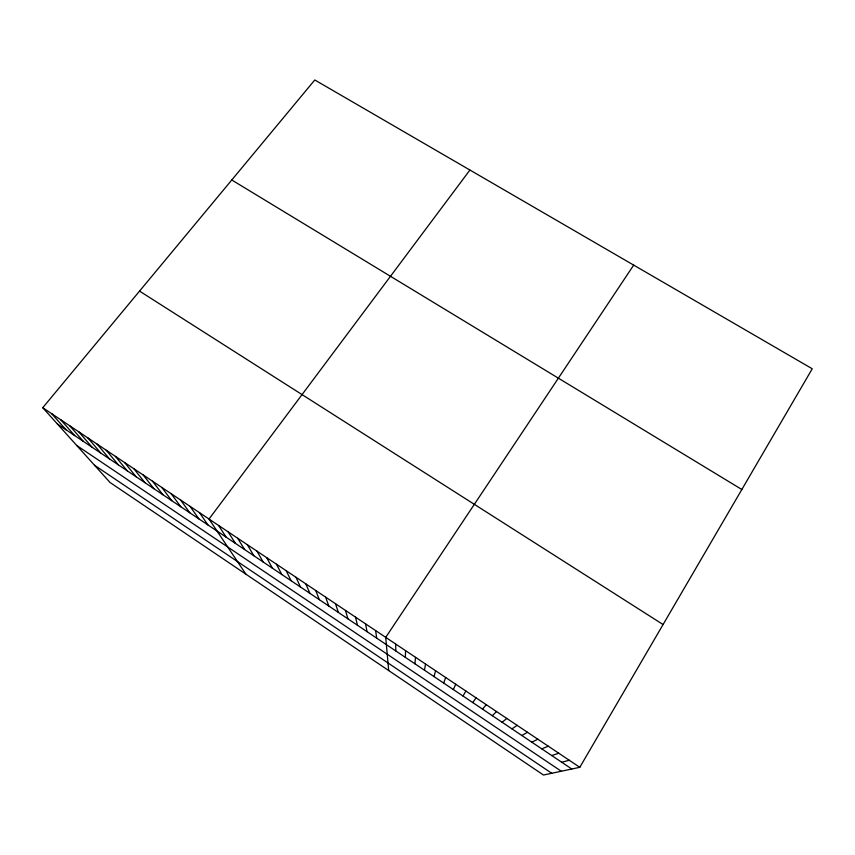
<?xml version="1.0" encoding="UTF-8"?>
<svg xmlns="http://www.w3.org/2000/svg" width="855" height="855" viewBox="0 0 855 855"><rect width="100%" height="100%" fill="white"/><g stroke="black" fill="none" stroke-linecap="round" stroke-linejoin="round"><path stroke-width="1.28" d="M405.356 657.367L405.559 650.644M414.889 663.758L415.53 657.324M424.454 670.181L425.534 664.014M434.051 676.615L435.569 670.737M443.681 683.07L445.647 677.481M453.332 689.547L455.747 684.246M463.025 696.056L465.89 691.032M579.797 767.309L812.25 368.772L314.79 79.975L42.75 407.717L110.038 482.487L543.481 775.025L579.797 767.309L42.75 407.717M633.694 265.114L385.723 637.36L388.683 670.544M472.751 702.575L476.064 697.851M469.919 170.038L209.015 519.049L245.93 574.197M482.509 709.116L486.281 704.691M492.298 715.688L496.531 711.552M502.12 722.272L506.812 718.435M511.974 728.888L517.125 725.339M521.86 735.514L527.482 732.275M531.789 742.172L537.87 739.233M541.739 748.841L548.301 746.212M551.721 755.542L558.764 753.223M561.746 762.265L569.259 760.255M231.769 179.988L741.841 489.498M139.547 291.106L663.074 624.535M57.371 423.962L571.803 769.008M76.736 445.487L561.286 771.242M94.542 465.259L551.732 773.273M51.728 413.735L66.006 429.755M60.737 419.762L74.663 435.558M69.779 425.822L83.352 441.394M78.842 431.893L92.073 447.24M87.937 437.984L100.815 453.107M97.064 444.087L109.59 458.985M106.223 450.222L118.385 464.885M115.414 456.378L127.213 470.806M124.638 462.544L136.073 476.748M133.882 468.743L144.955 482.712M143.17 474.953L153.868 488.686M152.479 481.194L162.813 494.682M161.819 487.446L171.78 500.699M171.192 493.72L180.779 506.737M180.608 500.025L189.81 512.797M190.045 506.342L198.862 518.867M199.514 512.679L207.957 524.97M218.549 525.43L226.212 537.218M228.114 531.831L235.392 543.374M237.711 538.265L244.594 549.541M247.352 544.71L253.828 555.739M257.013 551.186L263.094 561.949M266.707 557.674L272.392 568.19M276.443 564.193L281.723 574.442M286.201 570.734L291.085 580.716M296.001 577.285L300.468 587.022M305.834 583.869L309.884 593.338M315.698 590.474L319.343 599.676M325.605 597.111L328.822 606.035M335.534 603.758L338.334 612.415M345.505 610.438L347.878 618.817M355.509 617.128L357.454 625.24M365.545 623.851L367.062 631.685M375.623 630.595L376.702 638.151M395.63 643.997L395.844 650.986"/></g></svg>
